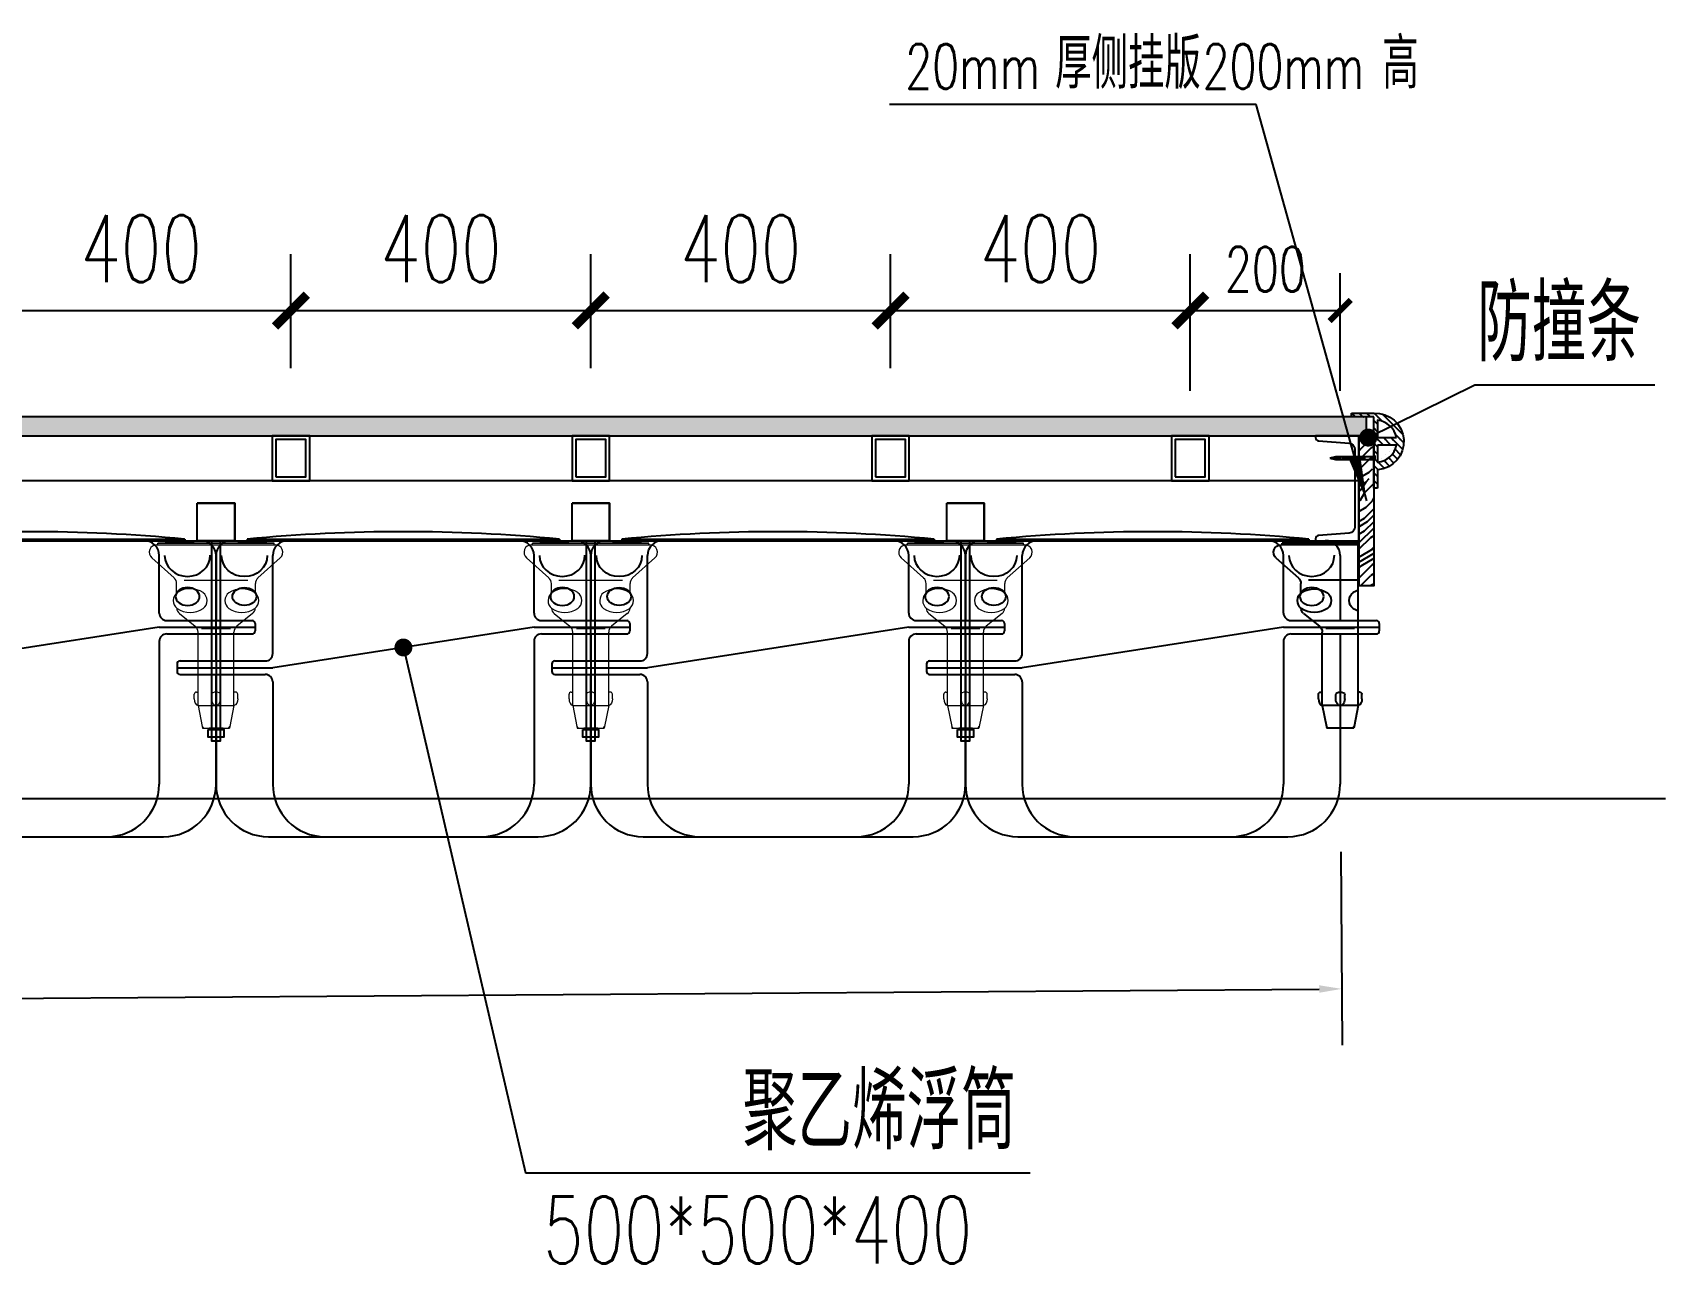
# Model space of a CAD drawing. Header units: millimetres. Extents: x -1003406 to 3312184, y 81337 to 716393.
# Drawn here: x 1150420 to 1152599, y 432454 to 434096 of the extents above; entities that cross this region are included whole.
import ezdxf

# ---------------------------------------------------------------- set-up
doc = ezdxf.new("R2010")
doc.units = ezdxf.units.MM
doc.header["$LTSCALE"] = 10
doc.layers.get('0').update_dxf_attribs({"linetype": 'CONTINUOUS'})
doc.layers.get('Defpoints').update_dxf_attribs({"linetype": 'CONTINUOUS'})
for name, color, linetype in [('DIM_LEAD', 3, 'CONTINUOUS'), ('L-WATER水景', 5, 'CONTINUOUS'), ('PUB_DIM', 3, 'CONTINUOUS'), ('PUB_TEXT', 7, 'CONTINUOUS'), ('W-FLOAT_BOWL浮筒', 253, 'CONTINUOUS'), ('W-STEEL_FRAME钢架', 3, 'CONTINUOUS'), ('W-WOOD_FLOOR木地板', 30, 'CONTINUOUS'), ('W-WOOD_STUD木龙骨', 25, 'CONTINUOUS'), ('变形缝', 4, 'CONTINUOUS'), ('塑木板', 32, 'CONTINUOUS'), ('短销钉', 253, 'CONTINUOUS'), ('螺栓', 146, 'CONTINUOUS'), ('龙骨', 10, 'CONTINUOUS')]:
    doc.layers.add(name, color=color, linetype=linetype)
doc.layers.add('W-float bowl浮筒', color=253, linetype='CONTINUOUS', plot=False)
doc.layers.add('文字及标注', color=3, linetype='CONTINUOUS', lineweight=15)
doc.styles.add('_TCH_DIM', font='SIMPLEX', dxfattribs={"bigfont": 'GBCBIG'})
doc.styles.add('_TCH_DIM_T3', font='SIMPLEX', dxfattribs={"width": 0.705882, "bigfont": 'GBCBIG'})
doc.styles.add('STANDARD_T3', font='simplex.shx', dxfattribs={"width": 0.7, "bigfont": 'gbcbig.shx'})
doc.dimstyles.new('_TCH_ARCH&&20', dxfattribs={"dimtxt": 59.5, "dimasz": 20, "dimexe": 50, "dimexo": 60, "dimgap": 25.25, "dimtad": 1, "dimdec": 0, "dimzin": 0, "dimdsep": 46, "dimtxsty": '_TCH_DIM_T3', "dimblk": 'ARCHTICK', "dimcen": 0.09, "dimclrt": 7, "dimazin": 2, "dimtfac": 1, "dimtdec": 0, "dimtix": 1, "dimtmove": 2, "dimatfit": 3, "dimfxl": 100, "dimtolj": 1, "dimtzin": 0, "dimarcsym": 0})
doc.dimstyles.new('_TCH_ARCH&&30', dxfattribs={"dimtxt": 89.25, "dimasz": 30, "dimexe": 75, "dimexo": 90, "dimgap": 37.875, "dimtad": 1, "dimdec": 0, "dimzin": 0, "dimdsep": 46, "dimtxsty": '_TCH_DIM_T3', "dimblk": 'ARCHTICK', "dimcen": 0.09, "dimclrt": 7, "dimazin": 2, "dimtfac": 1, "dimtdec": 0, "dimtix": 1, "dimtmove": 2, "dimatfit": 3, "dimfxl": 1, "dimtolj": 1, "dimtzin": 0, "dimarcsym": 0})
doc.dimstyles.new('W&&30', dxfattribs={"dimtxt": 105, "dimasz": 30, "dimexe": 75, "dimexo": 90, "dimgap": 30, "dimtad": 1, "dimdec": 0, "dimzin": 0, "dimdsep": 46, "dimtxsty": 'STANDARD_T3', "dimcen": 0.09, "dimclrd": 1, "dimclre": 1, "dimclrt": 7, "dimazin": 2, "dimtfac": 1, "dimtdec": 0, "dimtix": 1, "dimtmove": 2, "dimatfit": 3, "dimfxl": 100, "dimtolj": 1, "dimtzin": 0, "dimarcsym": 0})

# ---------------------------------------------------------------- blocks, each defined once
blk = doc.blocks.new('*D135')
at = {"layer": 'Defpoints', "color": 0, "transparency": 16777216}
for p in [(1152164.9, 433093.3), (1146164.9, 433050.5), (1152166.9, 432820.3)]:
    blk.add_point(p, dxfattribs=at)
at = {"layer": 'PUB_DIM', "color": 1, "lineweight": -2, "transparency": 16777216}
for p, q in [((1152165.6, 433003.3), (1152167.4, 432745.3)), ((1146165.6, 432960.5), (1146167.4, 432702.5)), ((1146196.9, 432777.7), (1152136.9, 432820.1))]:
    blk.add_line(p, q, dxfattribs=at)
at = {"layer": 'PUB_DIM', "color": 1, "transparency": 16777216}
for points in [[(1152136.8, 432825.1), (1152136.9, 432815.1), (1152166.9, 432820.3)], [(1146196.8, 432782.7), (1146196.9, 432772.7), (1146166.9, 432777.4)]]:
    blk.add_solid(points, dxfattribs=at)
at = {"layer": 'PUB_DIM', "color": 7, "transparency": 16777216, "insert": (1149166.3, 432881.4), "char_height": 105, "attachment_point": 5, "rotation": 0.409, "style": 'STANDARD_T3'}
blk.add_mtext('\\A1;6000', dxfattribs=at)
blk = doc.blocks.new('*U134')
at = {"color": 5}
for p, q in [((2.5, -13.4), (-2.5, -14.2)), ((2.5, -13.4), (-2.5, -14.2)), ((2.5, -15.4), (-2.5, -16.2)), ((2.5, -15.4), (-2.5, -16.2)), ((2.5, -17.4), (-2.5, -18.2)), ((2.5, -17.4), (-2.5, -18.2)), ((2.5, -19.4), (-2.5, -20.2)), ((2.5, -19.4), (-2.5, -20.2)), ((2.5, -19.4), (-2.5, -20.2)), ((2.5, -19.4), (-2.5, -20.2)), ((2.5, -21.4), (-2.5, -22.2)), ((2.5, -21.4), (-2.5, -22.2)), ((2.5, -21.4), (-2.5, -22.2)), ((2.5, -21.4), (-2.5, -22.2)), ((-1.9, -52.5), (-1.9, -1)), ((-1.9, -1), (1.8, -1)), ((1.8, -1), (1.8, -52.5)), ((2.5, -23.4), (-2.5, -24.2)), ((2.5, -23.4), (-2.5, -24.2)), ((2.5, -25.4), (-2.5, -26.2)), ((2.5, -25.4), (-2.5, -26.2)), ((2.5, -27.4), (-2.5, -28.2)), ((2.5, -27.4), (-2.5, -28.2)), ((2.5, -29.4), (-2.5, -30.2)), ((2.5, -29.4), (-2.5, -30.2)), ((2.5, -29.4), (-2.5, -30.2)), ((2.5, -29.4), (-2.5, -30.2)), ((2.5, -31.4), (-2.5, -32.2)), ((2.5, -31.4), (-2.5, -32.2)), ((2.5, -31.4), (-2.5, -32.2)), ((2.5, -31.4), (-2.5, -32.2)), ((2.5, -33.4), (-2.5, -34.2)), ((2.5, -33.4), (-2.5, -34.2)), ((2.5, -35.4), (-2.5, -36.2)), ((2.5, -35.4), (-2.5, -36.2)), ((2.5, -37.4), (-2.5, -38.2)), ((2.5, -37.4), (-2.5, -38.2)), ((2.5, -39.4), (-2.5, -40.2)), ((2.5, -39.4), (-2.5, -40.2)), ((2.5, -39.4), (-2.5, -40.2)), ((2.5, -39.4), (-2.5, -40.2)), ((2.5, -41.4), (-2.5, -42.2)), ((2.5, -41.4), (-2.5, -42.2)), ((2.5, -41.4), (-2.5, -42.2)), ((2.5, -41.4), (-2.5, -42.2)), ((2.5, -43.4), (-2.5, -44.2)), ((2.5, -43.4), (-2.5, -44.2)), ((2.5, -46.4), (-2.5, -47.2)), ((2.5, -46.4), (-2.5, -47.2)), ((2.5, -48.4), (-2.5, -49.2)), ((2.5, -48.4), (-2.5, -49.2)), ((2.5, -48.4), (-2.5, -49.2)), ((2.5, -48.4), (-2.5, -49.2)), ((2.5, -50.4), (-2.5, -51.2)), ((2.5, -50.4), (-2.5, -51.2)), ((2.5, -50.4), (-2.5, -51.2)), ((2.5, -50.4), (-2.5, -51.2)), ((2.5, -52.4), (-2.5, -53.2)), ((2.5, -52.4), (-2.5, -53.2)), ((2.5, -52.4), (-2.5, -53.2)), ((0, -60), (-1.9, -52.5)), ((2, -54.5), (-1.9, -55.1)), ((1.5, -56.6), (-1.4, -57)), ((1, -58.6), (-0.9, -59)), ((1.8, -52.5), (0, -60))]:
    blk.add_line(p, q, dxfattribs=at)
blk.add_lwpolyline([(-3.2, 0), (-2.2, -1), (2.2, -1), (3.2, 0)], close=True, dxfattribs=at)
blk = doc.blocks.new('A$C0837b8cf')
at = {"layer": 'W-STEEL_FRAME钢架'}
blk.add_lwpolyline([(0, 0), (0, 140), (58, 140), (58, 137.5, -0.414214), (53.8, 133.2), (13, 130.1, 0.385314), (5.3, 121.7), (5.3, 18.3, 0.385314), (13, 9.9), (53.8, 6.8, -0.414214), (58, 2.5), (58, 0)], format="xyb", close=True, dxfattribs=at)
blk = doc.blocks.new('blhft')
at = {"layer": 'W-FLOAT_BOWL浮筒'}
for p, q in [((-230, 395), (230, 395)), ((-208.5, 397), (208.2, 397)), ((-208.5, 397), (-208.5, 395)), ((208.2, 397), (208.2, 395)), ((-250, 234.5), (-250, 375)), ((-174.3, 244.5), (-174.3, 375)), ((174.3, 298.5), (174.3, 375)), ((250, 375), (250, 288.5)), ((184.3, 288.5), (298.1, 288.5)), ((174.3, 279.5), (-174.3, 225.5)), ((174.3, 279.5), (302.1, 279.5)), ((184.3, 270.5), (298.1, 270.5)), ((250, 270.5), (250, 70)), ((174.3, 260.5), (174.3, 70)), ((-302, 225.5), (-174.3, 225.5)), ((-298, 234.5), (-184.3, 234.5)), ((-298, 216.5), (-184.3, 216.5)), ((-250, 70), (-250, 216.5)), ((-174.3, 206.5), (-174.3, 70)), ((-180, 0), (180, 0))]:
    blk.add_line(p, q, dxfattribs=at)
at = {"layer": 'W-FLOAT_BOWL浮筒', "ltscale": 0.5}
for p, q in [((302.1, 284.5), (302.1, 274.5)), ((-302, 230.5), (-302, 220.5))]:
    blk.add_line(p, q, dxfattribs=at)
at = {"layer": 'W-FLOAT_BOWL浮筒'}
for centre, radius, start, end in [((-230, 375), 20, 90, 180), ((-0.2, -1768.5), 2175.5, 84.5043, 95.4957), ((-154.3, 375), 20, 90, 180), ((154.3, 375), 20, 0, 90), ((230, 375), 20, 0, 90), ((184.3, 298.5), 10, 180, 270), ((184.3, 260.5), 10, 90, 180), ((298.1, 274.5), 4, 270, 0), ((-184.3, 244.5), 10, 270, 0), ((-298, 220.5), 4, 180, 270), ((-184.3, 206.5), 10, 0, 90), ((-180, 70), 70, 180, 270), ((-104.3, 70), 70, 180, 270), ((104.3, 70), 70, 270, 0), ((180, 70), 70, 270, 0)]:
    blk.add_arc(centre, radius, start, end, dxfattribs=at)
at = {"layer": 'W-FLOAT_BOWL浮筒', "ltscale": 0.5}
for centre, start, end in [((298.1, 284.5), 0, 90), ((-298, 230.5), 90, 180)]:
    blk.add_arc(centre, 4, start, end, dxfattribs=at)
at = {"layer": 'W-FLOAT_BOWL浮筒', "extrusion": (0, 0, -1)}
blk.add_ellipse((-212.1, 375), major_axis=(-30.4, 0), ratio=0.921809, start_param=3.141593, end_param=6.283185, dxfattribs=at)
at = {"layer": 'W-FLOAT_BOWL浮筒'}
blk.add_ellipse((211.9, 375.4), major_axis=(30.4, 0.1), ratio=0.921809, start_param=3.141593, end_param=6.283185, dxfattribs=at)
blk.add_ellipse((-212.1, 320.5), major_axis=(-16, 0), ratio=0.75, dxfattribs=at)
at = {"layer": 'W-FLOAT_BOWL浮筒', "extrusion": (0, 0, -1)}
blk.add_ellipse((212.1, 320.5), major_axis=(16, 0), ratio=0.75, dxfattribs=at)
blk = doc.blocks.new('dxd')
at = {"layer": '短销钉', "lineweight": 13}
for p, q in [((-79, 244.5), (79, 244.5)), ((-77.5, 244.5), (-77.5, 246.5)), ((-77.5, 246.5), (77.5, 246.5)), ((77.5, 244.5), (77.5, 246.5)), ((-85.7, 227.1), (-55.8, 200.2)), ((85.7, 227.1), (55.8, 200.2)), ((-42.5, 197.2), (42.5, 197.2)), ((-52.5, 180.1), (-52.5, 192.7)), ((52.5, 180.1), (52.5, 192.7)), ((-48.8, 152.9), (-27.7, 135.8)), ((48.8, 152.9), (27.7, 135.8)), ((-19.2, 132.8), (19.2, 132.8)), ((-24, 30), (-24, 128)), ((24, 30), (24, 128)), ((-29, 38.9), (-29, 45)), ((-26, 48), (-24, 48)), ((-6, 39), (-6, 44.3)), ((6, 39), (6, 44.3)), ((26, 48), (24, 48)), ((29, 38.9), (29, 45)), ((-24, 30), (24, 30)), ((-24, 30), (-18.4, 2)), ((24, 30), (18.4, 2)), ((-16, 0), (16, 0))]:
    blk.add_line(p, q, dxfattribs=at)
at = {"layer": '短销钉', "lineweight": 13, "ltscale": 0.1}
for p, q in [((-18.4, 2), (-18, 0)), ((-18, 0), (-16, 0)), ((16, 0), (18, 0)), ((18.4, 2), (18, 0))]:
    blk.add_line(p, q, dxfattribs=at)
at = {"layer": '短销钉', "lineweight": 13}
for centre, radius, start, end in [((-79, 234.5), 10, 90, 228.0009), ((0, -1254.1), 1502.6, 87.0435, 92.9565), ((79, 234.5), 10, 311.9991, 90), ((-62.5, 192.7), 10, 0, 48.0009), ((62.5, 192.7), 10, 131.9991, 180), ((-43.5, 170), 13.5, 126.5657, 231), ((-34.5, 154.5), 31.4, 56.4166, 122.8531), ((-25.5, 170), 13.5, 308.3696, 51.9011), ((25.5, 170), 13.5, 128.0989, 231.6304), ((34.5, 154.5), 31.3, 57.1287, 123.6019), ((43.5, 170), 13.5, 309, 53.4343), ((-42.5, 160.6), 10, 184.1479, 231), ((-34.5, 185.6), 31.4, 236.1381, 303.5569), ((34.5, 185.6), 31.4, 236.4385, 303.8665), ((42.5, 160.6), 10, 309, 355.8521), ((-34, 128), 10, 0, 51), ((34, 128), 10, 129, 180), ((-26, 45), 3, 90, 180), ((-3, 44.3), 3, 115.3769, 180), ((0, 38), 10, 64.6231, 115.3769), ((3, 44.3), 3, 0, 64.6231), ((26, 45), 3, 0, 90), ((-16, 2.5), 2.5, 191.3099, 270), ((16, 2.5), 2.5, 270, 348.6901)]:
    blk.add_arc(centre, radius, start, end, dxfattribs=at)
for centre, major_axis, start_param, end_param in [((-23, 38.9), (0, -9), 4.712389, 6.115737), ((0, 39), (0, 9), 1.570796, 4.712389)]:
    blk.add_ellipse(centre, major_axis=major_axis, ratio=0.666667, start_param=start_param, end_param=end_param, dxfattribs=at)
at = {"layer": '短销钉', "lineweight": 13, "extrusion": (0, 0, -1)}
blk.add_ellipse((23, 38.9), major_axis=(0, -9), ratio=0.666667, start_param=4.712389, end_param=6.115737, dxfattribs=at)
blk = doc.blocks.new('短销固定件正视面')
at = {"layer": '塑木板', "color": 156}
blk.add_lwpolyline([(2149439.3, 351498.7), (2149442.3, 351498.7), (2149489.3, 351498.7), (2149489.3, 351451.7), (2149489.3, 351448.7), (2149439.3, 351448.7)], close=True, dxfattribs=at)
at = {"layer": '塑木板', "color": 5}
blk.add_lwpolyline([(2149489.3, 351448.7), (2149489.3, 351498.7), (2149439.3, 351498.7)], dxfattribs=at)
at = {"layer": '螺栓', "color": 156}
blk.add_lwpolyline([(2149458.3, 351448.7), (2149458.3, 351181.7), (2149470.3, 351181.7), (2149470.3, 351448.7)], dxfattribs=at)
for points in [[(2149453.8, 351196.7), (2149474.8, 351196.7), (2149474.8, 351186.7), (2149453.8, 351186.7)], [(2149455.3, 351198.7), (2149473.3, 351198.7), (2149473.3, 351196.7), (2149455.3, 351196.7)], [(2149458.8, 351196.7), (2149469.8, 351196.7), (2149469.8, 351186.7), (2149458.8, 351186.7)]]:
    blk.add_lwpolyline(points, close=True, dxfattribs=at)
blk = doc.blocks.new('*U177')
at = {"layer": '龙骨'}
for points in [[(-25, -30), (25, -30), (25, 30), (-25, 30)], [(-20, -25), (20, -25), (20, 25), (-20, 25)]]:
    blk.add_lwpolyline(points, close=True, dxfattribs=at)
blk = doc.blocks.new('*U178')
at = {"layer": '变形缝', "color": 0, "linetype": 'ByBlock', "lineweight": -2, "transparency": 16777216}
for p in [(0, 0), (400, 0), (800, 0), (1200, 0), (1600, 0), (2000, 0), (2400, 0), (2800, 0), (3200, 0), (3600, 0), (4000, 0), (4400, 0), (4800, 0), (5200, 0), (5600, 0)]:
    blk.add_blockref('*U177', p, dxfattribs=at)
blk = doc.blocks.new('半销钉')
at = {"layer": '短销钉'}
for p, q in [((0, -218.3), (0, 0)), ((0, -1.8), (101.5, -1.8)), ((0, -3.8), (103, -3.8)), ((109.7, -21.2), (79.8, -48.1)), ((101.5, -3.8), (101.5, -1.8)), ((0, -51.1), (66.5, -51.1)), ((76.5, -68.2), (76.5, -55.6)), ((72.8, -95.4), (51.7, -112.5)), ((4.8, -115.5), (43.2, -115.5)), ((48, -218.3), (48, -120.3)), ((-5, -209.4), (-5, -203.3)), ((-2, -200.3), (0, -200.3)), ((18, -209.3), (18, -204)), ((30, -209.3), (30, -204)), ((50, -200.3), (48, -200.3)), ((53, -209.4), (53, -203.3)), ((0, -218.3), (48, -218.3)), ((0, -218.3), (5.6, -246.3)), ((48, -218.3), (42.4, -246.3)), ((8, -248.3), (40, -248.3))]:
    blk.add_line(p, q, dxfattribs=at)
at = {"layer": '短销钉', "ltscale": 0.1}
for p, q in [((5.6, -246.3), (6, -248.3)), ((6, -248.3), (8, -248.3)), ((40, -248.3), (42, -248.3)), ((42.4, -246.3), (42, -248.3))]:
    blk.add_line(p, q, dxfattribs=at)
at = {"layer": '短销钉'}
for centre, radius, start, end in [((24, -1502.4), 1502.6, 87.0435, 90.9152), ((103, -13.8), 10, 311.9991, 90), ((-10.5, -93.8), 31.4, 56.4166, 70.4003), ((58.5, -93.8), 31.3, 57.1287, 123.6019), ((86.5, -55.6), 10, 131.9991, 180), ((-1.5, -78.3), 13.5, 308.3696, 51.9011), ((49.5, -78.3), 13.5, 128.0989, 231.6304), ((67.5, -78.3), 13.5, 309, 53.4343), ((-10.5, -62.7), 31.4, 289.4998, 303.5569), ((58.5, -62.7), 31.4, 236.4385, 303.8665), ((66.5, -87.7), 10, 309, 355.8521), ((58, -120.3), 10, 129, 180), ((-2, -203.3), 3, 90, 180), ((21, -204), 3, 115.3769, 180), ((24, -210.3), 10, 64.6231, 115.3769), ((27, -204), 3, 0, 64.6231), ((50, -203.3), 3, 0, 90), ((8, -245.8), 2.5, 191.3099, 270), ((40, -245.8), 2.5, 270, 348.6901)]:
    blk.add_arc(centre, radius, start, end, dxfattribs=at)
for centre, major_axis, start_param, end_param in [((1, -209.4), (0, -9), 4.712389, 6.115737), ((24, -209.3), (0, 9), 1.570796, 4.712389)]:
    blk.add_ellipse(centre, major_axis=major_axis, ratio=0.666667, start_param=start_param, end_param=end_param, dxfattribs=at)
at = {"layer": '短销钉', "extrusion": (0, 0, -1)}
blk.add_ellipse((47, -209.4), major_axis=(0, -9), ratio=0.666667, start_param=4.712389, end_param=6.115737, dxfattribs=at)
blk = doc.blocks.new('A$C5a6a7d40')
at = {"layer": 'W-float bowl浮筒'}
blk.add_blockref('半销钉', (5, 265.3), dxfattribs=at)
blk = doc.blocks.new('_ArchTick')
at = {"color": 0, "const_width": 0.4}
blk.add_lwpolyline([(-0.707, -0.707), (0.707, 0.707)], dxfattribs=at)
blk = doc.blocks.new('*D878')
at = {"layer": 'Defpoints', "color": 0, "transparency": 16777216}
for p in [(1152164.9, 433725.4), (1151964.9, 433558.3), (1152164.9, 433558.3)]:
    blk.add_point(p, dxfattribs=at)
at = {"layer": 'PUB_DIM', "color": 0, "lineweight": -2, "transparency": 16777216}
for p, q in [((1151964.9, 433618.3), (1151964.9, 433775.4)), ((1152164.9, 433618.3), (1152164.9, 433775.4)), ((1151964.9, 433725.4), (1152164.9, 433725.4))]:
    blk.add_line(p, q, dxfattribs=at)
at = {"layer": 'PUB_DIM', "color": 0, "lineweight": -2, "transparency": 16777216, "xscale": 20, "yscale": 20, "zscale": 20, "rotation": 180}
blk.add_blockref('_ArchTick', (1151964.9, 433725.4), dxfattribs=at)
at = {"layer": 'PUB_DIM', "color": 0, "lineweight": -2, "transparency": 16777216, "xscale": 20, "yscale": 20, "zscale": 20}
blk.add_blockref('_ArchTick', (1152164.9, 433725.4), dxfattribs=at)
at = {"layer": 'PUB_DIM', "color": 7, "transparency": 16777216, "insert": (1152064.9, 433780.4), "char_height": 59.5, "attachment_point": 5, "style": '_TCH_DIM_T3'}
blk.add_mtext('\\A1;200', dxfattribs=at)
blk = doc.blocks.new('*D889')
at = {"layer": 'Defpoints', "color": 0, "transparency": 16777216}
for p in [(1150764.9, 433725.4), (1150364.9, 433558.3), (1150764.9, 433558.3)]:
    blk.add_point(p, dxfattribs=at)
at = {"layer": 'PUB_DIM', "color": 0, "lineweight": -2, "transparency": 16777216}
for p, q in [((1150364.9, 433648.3), (1150364.9, 433800.4)), ((1150764.9, 433648.3), (1150764.9, 433800.4)), ((1150364.9, 433725.4), (1150764.9, 433725.4))]:
    blk.add_line(p, q, dxfattribs=at)
at = {"layer": 'PUB_DIM', "color": 0, "lineweight": -2, "transparency": 16777216, "xscale": 30, "yscale": 30, "zscale": 30, "rotation": 180}
blk.add_blockref('_ArchTick', (1150364.9, 433725.4), dxfattribs=at)
at = {"layer": 'PUB_DIM', "color": 0, "lineweight": -2, "transparency": 16777216, "xscale": 30, "yscale": 30, "zscale": 30}
blk.add_blockref('_ArchTick', (1150764.9, 433725.4), dxfattribs=at)
at = {"layer": 'PUB_DIM', "color": 7, "transparency": 16777216, "insert": (1150564.9, 433807.9), "char_height": 89.25, "attachment_point": 5, "style": '_TCH_DIM_T3'}
blk.add_mtext('\\A1;400', dxfattribs=at)
blk = doc.blocks.new('*D890')
at = {"layer": 'Defpoints', "color": 0, "transparency": 16777216}
for p in [(1151164.9, 433725.4), (1150764.9, 433558.3), (1151164.9, 433558.3)]:
    blk.add_point(p, dxfattribs=at)
at = {"layer": 'PUB_DIM', "color": 0, "lineweight": -2, "transparency": 16777216}
for p, q in [((1150764.9, 433648.3), (1150764.9, 433800.4)), ((1151164.9, 433648.3), (1151164.9, 433800.4)), ((1150764.9, 433725.4), (1151164.9, 433725.4))]:
    blk.add_line(p, q, dxfattribs=at)
at = {"layer": 'PUB_DIM', "color": 0, "lineweight": -2, "transparency": 16777216, "xscale": 30, "yscale": 30, "zscale": 30, "rotation": 180}
blk.add_blockref('_ArchTick', (1150764.9, 433725.4), dxfattribs=at)
at = {"layer": 'PUB_DIM', "color": 0, "lineweight": -2, "transparency": 16777216, "xscale": 30, "yscale": 30, "zscale": 30}
blk.add_blockref('_ArchTick', (1151164.9, 433725.4), dxfattribs=at)
at = {"layer": 'PUB_DIM', "color": 7, "transparency": 16777216, "insert": (1150964.9, 433807.9), "char_height": 89.25, "attachment_point": 5, "style": '_TCH_DIM_T3'}
blk.add_mtext('\\A1;400', dxfattribs=at)
blk = doc.blocks.new('*D891')
at = {"layer": 'Defpoints', "color": 0, "transparency": 16777216}
for p in [(1151564.9, 433725.4), (1151164.9, 433558.3), (1151564.9, 433558.3)]:
    blk.add_point(p, dxfattribs=at)
at = {"layer": 'PUB_DIM', "color": 0, "lineweight": -2, "transparency": 16777216}
for p, q in [((1151164.9, 433648.3), (1151164.9, 433800.4)), ((1151564.9, 433648.3), (1151564.9, 433800.4)), ((1151164.9, 433725.4), (1151564.9, 433725.4))]:
    blk.add_line(p, q, dxfattribs=at)
at = {"layer": 'PUB_DIM', "color": 0, "lineweight": -2, "transparency": 16777216, "xscale": 30, "yscale": 30, "zscale": 30, "rotation": 180}
blk.add_blockref('_ArchTick', (1151164.9, 433725.4), dxfattribs=at)
at = {"layer": 'PUB_DIM', "color": 0, "lineweight": -2, "transparency": 16777216, "xscale": 30, "yscale": 30, "zscale": 30}
blk.add_blockref('_ArchTick', (1151564.9, 433725.4), dxfattribs=at)
at = {"layer": 'PUB_DIM', "color": 7, "transparency": 16777216, "insert": (1151364.9, 433807.9), "char_height": 89.25, "attachment_point": 5, "style": '_TCH_DIM_T3'}
blk.add_mtext('\\A1;400', dxfattribs=at)
blk = doc.blocks.new('*D892')
at = {"layer": 'Defpoints', "color": 0, "transparency": 16777216}
for p in [(1151964.9, 433725.4), (1151564.9, 433558.3), (1151964.9, 433558.3)]:
    blk.add_point(p, dxfattribs=at)
at = {"layer": 'PUB_DIM', "color": 0, "lineweight": -2, "transparency": 16777216}
for p, q in [((1151564.9, 433648.3), (1151564.9, 433800.4)), ((1151964.9, 433648.3), (1151964.9, 433800.4)), ((1151564.9, 433725.4), (1151964.9, 433725.4))]:
    blk.add_line(p, q, dxfattribs=at)
at = {"layer": 'PUB_DIM', "color": 0, "lineweight": -2, "transparency": 16777216, "xscale": 30, "yscale": 30, "zscale": 30, "rotation": 180}
blk.add_blockref('_ArchTick', (1151564.9, 433725.4), dxfattribs=at)
at = {"layer": 'PUB_DIM', "color": 0, "lineweight": -2, "transparency": 16777216, "xscale": 30, "yscale": 30, "zscale": 30}
blk.add_blockref('_ArchTick', (1151964.9, 433725.4), dxfattribs=at)
at = {"layer": 'PUB_DIM', "color": 7, "transparency": 16777216, "insert": (1151764.9, 433807.9), "char_height": 89.25, "attachment_point": 5, "style": '_TCH_DIM_T3'}
blk.add_mtext('\\A1;400', dxfattribs=at)
blk = doc.blocks.new('$matou$00000176')
h = blk.add_hatch()
h.set_pattern_fill('橡胶', color=256, scale=2)
h.set_pattern_definition([(45, (1603524.1105, -995037.493), (-5.000000133, 5.000000133), []), (135, (1603535.242, -995037.493), (-5.000000133, -5.000000133), [1.6, -5.471068])])
edge = h.paths.add_edge_path(flags=16)
edge.add_line((0, 7.5), (0, -15.5))
edge.add_arc((2.6, 12.5), 28.1, 190.2424, 264.646, ccw=False)
edge.add_line((-25, 7.5), (0, 7.5))
edge = h.paths.add_edge_path(flags=16)
edge.add_arc((2.6, 12.5), 28.1, 95.354, 169.7576, ccw=False)
edge.add_line((0, 40.5), (0, 17.5))
edge.add_line((0, 17.5), (-25, 17.5))
edge = h.paths.add_edge_path()
edge.add_line((5, -50), (5, -25))
edge.add_line((5, -25), (5, 45))
edge.add_line((5, 45), (35, 45))
edge.add_line((35, 45), (35, 50))
edge.add_line((35, 50), (5, 50))
edge.add_arc((2.8, 12.2), 37.8, 86.6982, 265.7237)
edge.add_line((0, -25.5), (0, -50))
edge.add_line((0, -50), (5, -50))
for p, q in [((35, 50), (5, 50)), ((5, 45), (35, 45)), ((5, -25), (5, 45)), ((35, 45), (35, 50)), ((0, -25.5), (0, -50)), ((5, -50), (5, -25)), ((5, -25), (5, -25)), ((0, -50), (5, -50))]:
    blk.add_line(p, q)
for points in [[(-25, 17.5, -0.336555), (0, 40.5), (0, 17.5)], [(0, 7.5), (0, -15.5, -0.336555), (-25, 7.5)]]:
    blk.add_lwpolyline(points, format="xyb", close=True)
blk.add_arc((2.8, 12.2), 37.8, 86.6982, 265.7237)

msp = doc.modelspace()

# ---------------------------------------------------------------- hatches: boundary and pattern name
at = {"layer": 'W-WOOD_STUD木龙骨'}
h = msp.add_hatch(dxfattribs=at)
h.set_pattern_fill('木纹03', color=256, scale=100)
h.set_pattern_definition([(0, (40, -9546.77), (200, 200), [10, -190]), (90, (120, -9476.77), (-200, 200), [20, -180]), (45, (80, -9496.77), (0, 199.998082), [14.14, -42.42, 14.14, -28.28, 99, -85]), (45, (30, -9556.77), (0, 200), [14.142, -28.284, 14.142, -226.2]), (45, (100, -9536.77), (0, 200), [14.142, -268.700712]), (45, (120, -9546.77), (0, 200), [14.142, -268.700712]), (45, (90, -9526.77), (0, 200), [14.142, -268.700712]), (45, (80, -9516.77), (0, 200), [28.284, -254.558712]), (45, (130, -9366.77), (0, 200), [28.284, -254.558712]), (45, (60, -9506.77), (0, 200), [56.568, -226.274712]), (45, (50, -9496.77), (0, 200), [56.568, -226.274712]), (45, (180, -9436.77), (0, 200), [56.568, -226.274712]), (45, (40, -9476.77), (0, 200), [42.4264, -240.416312]), (45, (0, -9446.77), (0, 200), [42.4264, -240.416312]), (45, (20, -9466.77), (0, 200), [42.4264, -240.416312]), (45, (150, -9406.77), (0, 200), [70.71068, -212.132032]), (45, (130, -9396.77), (0, 200), [70.71068, -212.132032]), (45, (150, -9446.77), (0, 200), [98.99495, -183.847763]), (26.565051, (60, -9526.77), (200, 8e-08), [22.360678, -424.852916]), (26.565051, (100, -9466.77), (200, 8e-08), [22.360678, -424.852916]), (26.565051, (90, -9486.77), (200, 8e-08), [22.360678, -424.852916]), (26.565051, (50, -9546.77), (200, 8e-08), [44.72136, -402.492235]), (26.565051, (90, -9456.77), (200, 8e-08), [67.08204, -380.131556]), (26.565051, (70, -9446.77), (200, 8e-08), [89.44272, -357.770876]), (26.565051, (50, -9436.77), (200, 8e-08), [89.44272, -357.770876]), (26.565051, (20, -9376.77), (200, 8e-08), [89.44272, -357.770876]), (26.565051, (20, -9396.77), (200, 8e-08), [111.8034, -335.410195]), (26.565051, (30, -9416.77), (200, 8e-08), [111.8034, -335.410195]), (63.434949, (100, -9496.77), (1e-08, 200), [22.360678, -424.852916]), (63.434949, (70, -9516.77), (1e-08, 200), [22.360678, -424.852916]), (63.434949, (40, -9546.77), (1e-08, 200), [44.72136, -402.492235]), (63.434949, (100, -9516.77), (1e-08, 200), [44.72136, -402.492235]), (63.434949, (20, -9556.77), (1e-08, 200), [67.08204, -380.131556]), (63.434949, (0, -9556.77), (1e-08, 200), [89.44272, -357.770876]), (63.434949, (180, -9546.77), (1e-08, 200), [89.44272, -357.770876]), (63.434949, (110, -9526.77), (1e-08, 200), [89.44272, -357.770876]), (63.434949, (150, -9546.77), (1e-08, 200), [111.8034, -335.410195]), (63.434949, (130, -9536.77), (1e-08, 200), [111.8034, -335.410195])])
h.paths.add_polyline_path([(1152199.8, 433558.4), (1152199.8, 433583.4), (1146129.9, 433583.4), (1146129.9, 433558.4)])
h = msp.add_hatch(dxfattribs=at)
h.set_pattern_fill('木纹02', color=256, scale=30, angle=45)
h.set_pattern_definition([(45, (1078911.91, 351028.47), (-84.85281, 84.85281), [24, -36, 12, -48]), (45, (1078969.18, 351089.99), (-84.85281, 84.85281), [24, -96]), (45, (1078956.45, 351085.74), (-84.85281, 84.85281), [12, -108]), (45, (1078907.66, 351041.2), (-84.85281, 84.85281), [6, -84, 6, -24]), (45, (1078933.12, 351075.14), (-84.85281, 84.85281), [24, -36, 6, -54]), (45, (1078909.78, 351056.05), (-84.85281, 84.85281), [18, -102]), (45, (1078928.88, 351079.38), (-84.85281, 84.85281), [36, -84]), (45, (1078901.3, 351056.05), (-84.85281, 84.85281), [24, -96]), (45, (1078933.12, 351092.11), (-84.85281, 84.85281), [60, -60]), (45, (1078903.42, 351070.9), (-84.85281, 84.85281), [12, -36, 24, -48]), (45, (1078960.7, 351132.41), (-84.85281, 84.85281), [24, -96]), (45, (1078941.6, 351117.56), (-84.85281, 84.85281), [12, -108]), (45, (1078922.51, 351102.71), (-84.85281, 84.85281), [12, -108]), (45, (1078877.96, 351062.41), (-84.85281, 84.85281), [24, -96]), (45, (1078918.27, 351106.96), (-84.85281, 84.85281), [24, -96]), (45, (1078914.03, 351111.2), (-84.85281, 84.85281), [24, -24, 24, -48]), (45, (1078892.81, 351098.47), (-84.85281, 84.85281), [12, -60, 24, -24]), (45, (1078907.66, 351117.56), (-84.85281, 84.85281), [36, -84]), (45, (1078903.42, 351121.8), (-84.85281, 84.85281), [24, -96]), (45, (1078867.36, 351089.99), (-84.85281, 84.85281), [36, -48, 12, -24]), (45, (1078863.12, 351094.23), (-84.85281, 84.85281), [60, -60]), (45, (1078911.91, 351147.26), (-84.85281, 84.85281), [12, -108]), (45, (1078884.33, 351123.93), (-84.85281, 84.85281), [24, -96]), (45, (1078865.24, 351109.08), (-84.85281, 84.85281), [12, -48, 12, -48]), (45, (1078854.63, 351102.71), (-84.85281, 84.85281), [12, -36, 24, -48]), (45, (1078869.48, 351121.8), (-84.85281, 84.85281), [12, -60, 12, -36]), (45, (1078884.33, 351140.9), (-84.85281, 84.85281), [36, -84]), (45, (1078846.15, 351111.2), (-84.85281, 84.85281), [24, -96]), (45, (1078886.45, 351155.75), (-84.85281, 84.85281), [12, -108]), (45, (1078901.3, 351174.84), (-84.85281, 84.85281), [12, -108]), (59.036243, (1078964.94, 351094.23), (84.852814, 84.852814), [12.36, -482.41266]), (59.036243, (1078954.332, 351121.806), (84.852814, 84.852814), [12.36, -482.41266]), (59.036243, (1078894.935, 351164.232), (84.852814, 84.852814), [12.36, -482.41266]), (59.036243, (1078901.3, 351106.957), (84.852814, 84.852814), [12.36, -482.41266]), (59.036243, (1078905.542, 351136.655), (84.852814, 84.852814), [12.36, -482.41266]), (59.036243, (1078920.39, 351138.777), (84.852814, 84.852814), [12.36, -482.41266]), (59.036243, (1078863.116, 351111.2), (84.852814, 84.852814), [12.36, -482.41266]), (59.036243, (1078901.3, 351140.898), (84.852814, 84.852814), [12.36, -482.41266]), (59.036243, (1078950.09, 351126.05), (84.852814, 84.852814), [24.72, -470.05266]), (59.036243, (1078935.24, 351123.927), (84.852814, 84.852814), [24.72, -470.05266]), (59.036243, (1078930.998, 351128.17), (84.852814, 84.852814), [24.72, -470.05266]), (210.963757, (1078933.12, 351075.137), (-84.852814, -84.852814), [12.36, -24.72, 12.36, -445.33266]), (210.963757, (1078903.42, 351070.894), (-84.852814, -84.852814), [12.36, -482.41266]), (210.963757, (1078865.237, 351109.078), (-84.852814, -84.852814), [24.72, -470.05266]), (239.036243, (1078969.182, 351089.986), (-84.852814, -84.852814), [12.36, -482.41266]), (30.963757, (1078986.152, 351106.957), (84.852814, 84.852814), [12.36, -482.41266]), (30.963757, (1078930.998, 351111.2), (84.852814, 84.852814), [12.36, -482.41266]), (30.963757, (1078933.12, 351143.02), (84.852814, 84.852814), [12.36, -482.41266]), (30.963757, (1078892.814, 351115.442), (84.852814, 84.852814), [12.36, -482.41266]), (30.963757, (1078873.722, 351117.563), (84.852814, 84.852814), [12.36, -482.41266]), (30.963757, (1078877.965, 351130.29), (84.852814, 84.852814), [12.36, -482.41266]), (30.963757, (1078892.814, 351115.442), (84.852814, 84.852814), [12.36, -482.41266]), (30.963757, (1078905.542, 351153.626), (84.852814, 84.852814), [49.44, -445.33266]), (30.963757, (1078911.906, 351045.438), (84.852814, 84.852814), [49.44, -445.33266]), (30.963757, (1078914.027, 351060.288), (84.852814, 84.852814), [49.44, -445.33266]), (30.963757, (1078918.27, 351073.016), (84.852814, 84.852814), [12.36, -24.72, 24.72, -432.97266]), (30.963757, (1078911.906, 351079.38), (84.852814, 84.852814), [24.72, -24.72, 24.72, -420.61266]), (30.963757, (1078894.935, 351079.38), (84.852814, 84.852814), [49.44, -445.33266]), (30.963757, (1078880.086, 351077.258), (84.852814, 84.852814), [49.44, -445.33266]), (30.963757, (1078875.844, 351081.5), (84.852814, 84.852814), [49.44, -445.33266]), (30.963757, (1078909.785, 351166.354), (84.852814, 84.852814), [12.36, -482.41266]), (30.963768, (1078909.785, 351183.324), (84.8527974, 84.85283), [24.72, -470.05266]), (30.963768, (1078863.116, 351128.17), (84.8527974, 84.85283), [24.72, -470.05266]), (30.963758, (1078928.877, 351045.438), (84.852812, 84.852815), [49.44, -445.33266]), (30.963758, (1078920.39, 351155.747), (84.852812, 84.852815), [37.08, -457.69266]), (30.963758, (1078935.24, 351157.868), (84.852812, 84.852815), [74.16, -420.61266])])
h.paths.add_polyline_path([(1152210.1, 433558.3), (1152189.9, 433558.3), (1152189.9, 433358.3), (1152210.1, 433358.3)])

# ---------------------------------------------------------------- linework, layer by layer
at = {"layer": 'DIM_LEAD'}
for p, q in [((1152052.7, 434000.3), (1151563.5, 434000.3)), ((1152200.2, 433471.3), (1152052.7, 434000.3)), ((1152202.3, 433555.9), (1152344.6, 433626.2)), ((1152344.6, 433626.2), (1152584.5, 433626.2)), ((1150914.9, 433275.8), (1151077.8, 432574.8)), ((1151077.8, 432574.8), (1151751, 432574.8))]:
    msp.add_line(p, q, dxfattribs=at)
at = {"layer": 'DIM_LEAD', "const_width": 12}
for points in [[(1152196.9, 433553.2, 1), (1152207.7, 433558.5, 1)], [(1150913.6, 433281.6, 1), (1150916.3, 433270, 1)]]:
    msp.add_lwpolyline(points, format="xyb", close=True, dxfattribs=at)
at = {"layer": 'DIM_LEAD'}
msp.add_lwpolyline([(1152200.2, 433471.3, 0, 16, 0), (1152184.1, 433529.1, 0, 0, 0)], format="xyseb", dxfattribs=at)
at = {"layer": 'L-WATER水景'}
msp.add_line((1145908.8, 433074.2), (1152598.7, 433074.2), dxfattribs=at)
at = {"layer": 'W-STEEL_FRAME钢架'}
msp.add_lwpolyline([(1146139.9, 433418.3), (1152189.9, 433418.3), (1152189.9, 433498.3), (1146139.9, 433498.3)], close=True, dxfattribs=at)
at = {"layer": 'W-WOOD_STUD木龙骨'}
for points in [[(1146129.9, 433558.4), (1152199.8, 433558.4), (1152199.8, 433583.4), (1146129.9, 433583.4)], [(1152210.1, 433558.3), (1152189.9, 433558.3), (1152189.9, 433358.3), (1152210.1, 433358.3)]]:
    msp.add_lwpolyline(points, close=True, dxfattribs=at)

# ---------------------------------------------------------------- block references
at = {"xscale": -1, "rotation": 270}
msp.add_blockref('*U134', (1152211.2, 433528.3), dxfattribs=at)
at = {"layer": 'W-FLOAT_BOWL浮筒'}
for p in [(1150414.9, 433023.3), (1150914.9, 433023.3), (1151414.9, 433023.3), (1151914.9, 433023.3)]:
    msp.add_blockref('blhft', p, dxfattribs=at)
at = {"layer": 'W-STEEL_FRAME钢架', "yscale": -1, "rotation": 180}
msp.add_blockref('$matou$00000176', (1152214.8, 433538.4), dxfattribs=at)
at = {"layer": 'W-WOOD_FLOOR木地板', "xscale": -1}
msp.add_blockref('A$C0837b8cf', (1152189.9, 433418.3), dxfattribs=at)
at = {"layer": '变形缝'}
msp.add_blockref('*U178', (1146364.9, 433528.3), dxfattribs=at)
at = {"layer": '塑木板', "color": 0}
for p in [(-998799.4, 81969.6), (-998299.4, 81969.6), (-997799.4, 81969.6)]:
    msp.add_blockref('短销固定件正视面', p, dxfattribs=at)
at = {"layer": '文字及标注', "color": 0, "xscale": -1}
msp.add_blockref('A$C5a6a7d40', (1152193.9, 433151.3), dxfattribs=at)
at = {"layer": '短销钉'}
for p in [(1150664.9, 433168.3), (1151164.9, 433168.3), (1151664.9, 433168.3)]:
    msp.add_blockref('dxd', p, dxfattribs=at)

# ---------------------------------------------------------------- texts
at = {"layer": 'PUB_TEXT', "color": 7, "style": '_TCH_DIM', "width": 0.705882}
for s, height, p in [('20mm', 59.5, (1151584.5, 434021.3)), ('200mm', 59.5, (1151981.1, 434021.3)), ('500*500*400', 89.25, (1151101.5, 432454.1))]:
    msp.add_text(s, height=height, dxfattribs=at).set_placement(p)
at = {"layer": 'PUB_TEXT', "color": 7, "style": '_TCH_DIM'}
for s, height, p in [('厚侧挂版', 67.52, (1151784.5, 434021.3)), ('高', 67.5, (1152221.1, 434021.3)), ('防撞条', 101.28, (1152347.5, 433657.7)), ('聚乙烯浮筒', 101.28, (1151367.6, 432606.3))]:
    msp.add_text(s, height=height, dxfattribs=at).set_placement(p)

# ---------------------------------------------------------------- dimensions: what is measured, and where the dimension line sits
at = {"layer": 'PUB_DIM'}
for p1, p2, distance, dimstyle, picture, middle in [((1150364.9, 433558.3), (1150764.9, 433558.3), 167.1, '_TCH_ARCH&&30', '*D889', (1150564.9, 433807.9)), ((1150764.9, 433558.3), (1151164.9, 433558.3), 167.1, '_TCH_ARCH&&30', '*D890', (1150964.9, 433807.9)), ((1151164.9, 433558.3), (1151564.9, 433558.3), 167.1, '_TCH_ARCH&&30', '*D891', (1151364.9, 433807.9)), ((1151564.9, 433558.3), (1151964.9, 433558.3), 167.1, '_TCH_ARCH&&30', '*D892', (1151764.9, 433807.9)), ((1151964.9, 433558.3), (1152164.9, 433558.3), 167.1, '_TCH_ARCH&&20', '*D878', (1152064.9, 433780.4)), ((1146164.9, 433050.5), (1152164.9, 433093.3), -273, 'W&&30', '*D135', (1149166.3, 432881.4))]:
    dim = msp.add_aligned_dim(p1=p1, p2=p2, distance=distance, dimstyle=dimstyle, dxfattribs=at)
    dim.commit()
    dim.dimension.update_dxf_attribs({"geometry": picture, "text_midpoint": middle})

doc.saveas('drawing.dxf')
